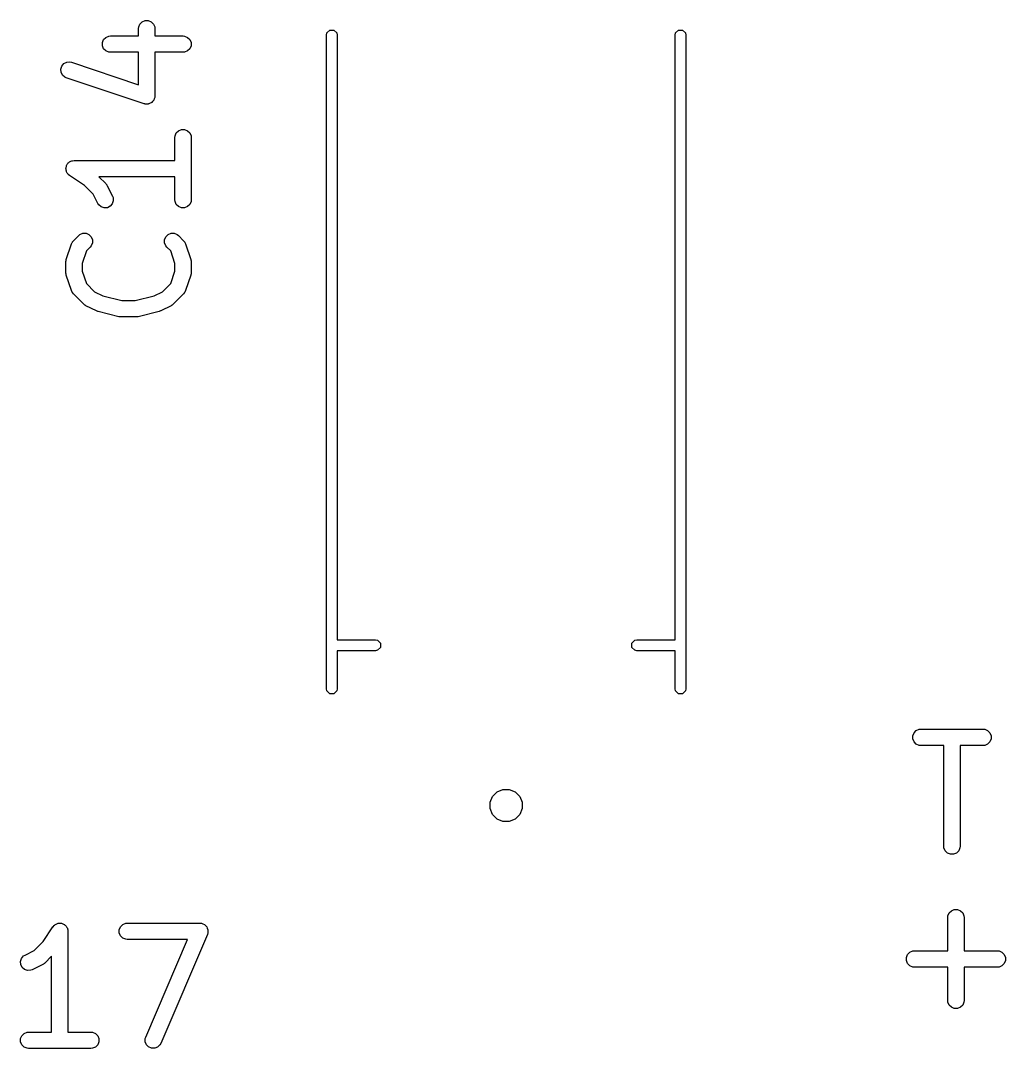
# Model space of a CAD drawing. Header units: inches. Extents: x 1.31 to 5.24, y -7.02 to -1.13.
# Drawn here: x 3.0478 to 3.4036, y -2.035 to -1.6637 of the extents above; entities that cross this region are included whole.
import ezdxf

# ---------------------------------------------------------------- set-up
doc = ezdxf.new("R2010")
doc.units = ezdxf.units.IN
doc.header["$MEASUREMENT"] = 0
doc.layers.add('F.Silkscreen', color=41, linetype='CONTINUOUS', true_color=0xf2eda1)

msp = doc.modelspace()

# ---------------------------------------------------------------- linework, layer by layer
at = {"layer": 'F.Silkscreen', "linetype": 'CONTINUOUS'}
for p, q in [((3.09173, -1.6641), (3.09279, -1.66366)), ((3.09279, -1.66366), (3.09394, -1.66366)), ((3.09394, -1.66366), (3.09501, -1.6641)), ((3.09041, -1.66655), (3.09047, -1.66598)), ((3.09041, -1.66923), (3.09041, -1.66655)), ((3.09047, -1.66598), (3.09091, -1.66491)), ((3.09091, -1.66491), (3.09173, -1.6641)), ((3.09501, -1.6641), (3.09582, -1.66491)), ((3.09582, -1.66491), (3.09626, -1.66598)), ((3.09626, -1.66598), (3.09632, -1.66655)), ((3.09632, -1.66655), (3.09632, -1.66923)), ((3.15842, -1.66814), (3.15948, -1.66708)), ((3.15948, -1.66708), (3.16099, -1.66708)), ((3.16099, -1.66708), (3.16205, -1.66814)), ((3.2844, -1.66814), (3.28547, -1.66708)), ((3.28547, -1.66708), (3.28697, -1.66708)), ((3.28697, -1.66708), (3.28804, -1.66814)), ((3.07735, -1.6716), (3.07779, -1.67054)), ((3.07779, -1.67054), (3.0786, -1.66972)), ((3.0786, -1.66972), (3.07967, -1.66928)), ((3.07967, -1.66928), (3.08024, -1.66923)), ((3.08024, -1.66923), (3.09041, -1.66923)), ((3.09632, -1.66923), (3.10649, -1.66923)), ((3.10649, -1.66923), (3.10706, -1.66928)), ((3.10706, -1.66928), (3.10813, -1.66972)), ((3.10813, -1.66972), (3.10894, -1.67054)), ((3.10894, -1.67054), (3.10938, -1.6716)), ((3.15827, -1.6689), (3.15842, -1.66814)), ((3.15827, -1.90512), (3.15827, -1.6689)), ((3.16205, -1.66814), (3.1622, -1.6689)), ((3.1622, -1.6689), (3.1622, -1.8874)), ((3.28425, -1.6689), (3.2844, -1.66814)), ((3.28425, -1.8874), (3.28425, -1.6689)), ((3.28804, -1.66814), (3.28819, -1.6689)), ((3.28819, -1.6689), (3.28819, -1.90512)), ((3.07735, -1.67275), (3.07735, -1.6716)), ((3.07779, -1.67382), (3.07735, -1.67275)), ((3.0786, -1.67463), (3.07779, -1.67382)), ((3.07967, -1.67507), (3.0786, -1.67463)), ((3.10813, -1.67463), (3.10706, -1.67507)), ((3.10894, -1.67382), (3.10813, -1.67463)), ((3.10938, -1.67275), (3.10894, -1.67382)), ((3.10938, -1.6716), (3.10938, -1.67275)), ((3.08024, -1.67513), (3.07967, -1.67507)), ((3.09041, -1.67513), (3.08024, -1.67513)), ((3.09041, -1.68683), (3.09041, -1.67513)), ((3.10649, -1.67513), (3.09632, -1.67513)), ((3.09632, -1.67513), (3.09632, -1.69093)), ((3.10706, -1.67507), (3.10649, -1.67513)), ((3.06231, -1.68118), (3.06268, -1.68009)), ((3.0624, -1.68233), (3.06231, -1.68118)), ((3.06268, -1.68009), (3.06343, -1.67922)), ((3.06343, -1.67922), (3.06446, -1.6787)), ((3.06446, -1.6787), (3.06561, -1.67862)), ((3.06561, -1.67862), (3.06618, -1.67875)), ((3.06618, -1.67875), (3.09041, -1.68683)), ((3.06291, -1.68336), (3.0624, -1.68233)), ((3.06378, -1.68412), (3.06291, -1.68336)), ((3.06431, -1.68435), (3.06378, -1.68412)), ((3.09243, -1.69373), (3.06431, -1.68435)), ((3.09501, -1.69338), (3.09457, -1.69356)), ((3.09508, -1.69331), (3.09501, -1.69338)), ((3.09518, -1.69326), (3.09508, -1.69331)), ((3.09549, -1.6929), (3.09518, -1.69326)), ((3.09582, -1.69257), (3.09549, -1.6929)), ((3.09586, -1.69247), (3.09582, -1.69257)), ((3.09593, -1.69239), (3.09586, -1.69247)), ((3.09608, -1.69194), (3.09593, -1.69239)), ((3.09626, -1.6915), (3.09608, -1.69194)), ((3.09628, -1.69135), (3.09626, -1.6915)), ((3.0963, -1.6913), (3.09628, -1.69135)), ((3.09632, -1.69093), (3.09629, -1.69122)), ((3.09629, -1.69122), (3.0963, -1.6913)), ((3.09272, -1.69379), (3.09243, -1.69373)), ((3.09279, -1.69382), (3.09272, -1.69379)), ((3.09285, -1.69382), (3.09279, -1.69382)), ((3.093, -1.69386), (3.09285, -1.69382)), ((3.09347, -1.69382), (3.093, -1.69386)), ((3.09394, -1.69382), (3.09347, -1.69382)), ((3.09404, -1.69378), (3.09394, -1.69382)), ((3.09415, -1.69377), (3.09404, -1.69378)), ((3.09457, -1.69356), (3.09415, -1.69377)), ((3.10359, -1.70535), (3.10403, -1.70428)), ((3.10403, -1.70428), (3.10485, -1.70347)), ((3.10485, -1.70347), (3.10591, -1.70303)), ((3.10591, -1.70303), (3.10706, -1.70303)), ((3.10706, -1.70303), (3.10813, -1.70347)), ((3.10813, -1.70347), (3.10894, -1.70428)), ((3.10894, -1.70428), (3.10938, -1.70535)), ((3.10354, -1.70592), (3.10359, -1.70535)), ((3.10354, -1.71422), (3.10354, -1.70592)), ((3.10938, -1.70535), (3.10944, -1.70592)), ((3.10944, -1.70592), (3.10944, -1.72842)), ((3.06455, -1.7158), (3.06466, -1.71553)), ((3.06466, -1.71553), (3.06487, -1.71533)), ((3.06487, -1.71533), (3.06503, -1.71509)), ((3.06503, -1.71509), (3.06527, -1.71492)), ((3.06527, -1.71492), (3.06548, -1.71472)), ((3.06548, -1.71472), (3.06575, -1.71461)), ((3.06575, -1.71461), (3.06599, -1.71445)), ((3.06599, -1.71445), (3.06627, -1.71439)), ((3.06627, -1.71439), (3.06654, -1.71428)), ((3.06654, -1.71428), (3.06711, -1.71422)), ((3.06711, -1.71422), (3.06712, -1.71422)), ((3.06712, -1.71422), (3.06712, -1.71422)), ((3.06712, -1.71422), (3.06712, -1.71422)), ((3.06712, -1.71422), (3.10354, -1.71422)), ((3.06417, -1.71718), (3.06422, -1.71689)), ((3.06422, -1.71746), (3.06417, -1.71718)), ((3.06422, -1.7166), (3.06433, -1.71633)), ((3.06422, -1.71689), (3.06422, -1.7166)), ((3.06422, -1.71775), (3.06422, -1.71746)), ((3.06433, -1.71802), (3.06422, -1.71775)), ((3.06433, -1.71633), (3.06439, -1.71605)), ((3.06439, -1.71831), (3.06433, -1.71802)), ((3.06439, -1.71605), (3.06455, -1.7158)), ((3.06455, -1.71855), (3.06439, -1.71831)), ((3.06466, -1.71881), (3.06455, -1.71855)), ((3.06487, -1.71902), (3.06466, -1.71881)), ((3.06503, -1.71926), (3.06487, -1.71902)), ((3.06548, -1.71963), (3.06503, -1.71926)), ((3.07086, -1.72322), (3.06548, -1.71963)), ((3.06548, -1.71963), (3.06548, -1.71963)), ((3.06548, -1.71963), (3.06548, -1.71963)), ((3.06548, -1.71963), (3.06548, -1.71963)), ((3.10354, -1.72013), (3.07612, -1.72013)), ((3.07612, -1.72013), (3.07858, -1.72258)), ((3.07858, -1.72258), (3.07877, -1.72281)), ((3.07877, -1.72281), (3.07883, -1.72286)), ((3.07883, -1.72286), (3.07888, -1.72295)), ((3.07888, -1.72295), (3.07895, -1.72303)), ((3.07895, -1.72303), (3.07898, -1.7231)), ((3.07898, -1.7231), (3.07913, -1.72335)), ((3.10354, -1.72842), (3.10354, -1.72013)), ((3.07407, -1.72642), (3.07086, -1.72322)), ((3.07573, -1.72974), (3.07407, -1.72642)), ((3.07913, -1.72335), (3.08101, -1.7271)), ((3.07603, -1.73023), (3.07573, -1.72974)), ((3.07691, -1.73099), (3.07603, -1.73023)), ((3.08093, -1.72988), (3.08018, -1.73075)), ((3.0813, -1.72879), (3.08093, -1.72988)), ((3.08101, -1.7271), (3.08122, -1.72764)), ((3.08122, -1.72764), (3.0813, -1.72879)), ((3.10359, -1.729), (3.10354, -1.72842)), ((3.10403, -1.73006), (3.10359, -1.729)), ((3.10485, -1.73088), (3.10403, -1.73006)), ((3.10894, -1.73006), (3.10813, -1.73088)), ((3.10938, -1.729), (3.10894, -1.73006)), ((3.10944, -1.72842), (3.10938, -1.729)), ((3.078, -1.73135), (3.07691, -1.73099)), ((3.07915, -1.73127), (3.078, -1.73135)), ((3.08018, -1.73075), (3.07915, -1.73127)), ((3.10591, -1.73132), (3.10485, -1.73088)), ((3.10706, -1.73132), (3.10591, -1.73132)), ((3.10813, -1.73088), (3.10706, -1.73132)), ((3.06691, -1.74321), (3.06878, -1.74133)), ((3.06878, -1.74133), (3.06923, -1.74096)), ((3.06923, -1.74096), (3.07029, -1.74052)), ((3.07029, -1.74052), (3.07144, -1.74052)), ((3.07144, -1.74052), (3.07251, -1.74096)), ((3.07251, -1.74096), (3.07332, -1.74178)), ((3.10028, -1.74178), (3.1011, -1.74096)), ((3.1011, -1.74096), (3.10216, -1.74052)), ((3.10216, -1.74052), (3.10332, -1.74052)), ((3.10332, -1.74052), (3.10438, -1.74096)), ((3.10438, -1.74096), (3.10483, -1.74133)), ((3.10483, -1.74133), (3.1067, -1.74321)), ((3.06432, -1.74998), (3.06619, -1.74436)), ((3.06619, -1.74436), (3.06643, -1.74383)), ((3.06643, -1.74383), (3.0665, -1.74375)), ((3.0665, -1.74375), (3.06654, -1.74365)), ((3.06654, -1.74365), (3.06691, -1.74321)), ((3.07332, -1.74506), (3.07296, -1.74551)), ((3.07332, -1.74178), (3.07376, -1.74284)), ((3.07376, -1.744), (3.07332, -1.74506)), ((3.07376, -1.74284), (3.07376, -1.744)), ((3.09984, -1.74284), (3.10028, -1.74178)), ((3.09984, -1.744), (3.09984, -1.74284)), ((3.10028, -1.74506), (3.09984, -1.744)), ((3.10065, -1.74551), (3.10028, -1.74506)), ((3.1067, -1.74321), (3.10707, -1.74365)), ((3.10707, -1.74365), (3.10711, -1.74375)), ((3.10711, -1.74375), (3.10718, -1.74383)), ((3.10718, -1.74383), (3.10742, -1.74436)), ((3.10742, -1.74436), (3.10929, -1.74998)), ((3.07157, -1.74689), (3.07007, -1.7514)), ((3.07296, -1.74551), (3.07157, -1.74689)), ((3.10203, -1.74689), (3.10065, -1.74551)), ((3.10354, -1.7514), (3.10203, -1.74689)), ((3.06417, -1.75092), (3.06419, -1.75063)), ((3.06417, -1.75467), (3.06417, -1.75092)), ((3.06419, -1.75055), (3.06421, -1.75045)), ((3.06419, -1.75063), (3.06419, -1.75055)), ((3.06421, -1.75045), (3.06422, -1.75034)), ((3.06422, -1.75034), (3.06425, -1.75027)), ((3.06425, -1.75027), (3.06432, -1.74998)), ((3.07007, -1.7514), (3.07007, -1.75419)), ((3.10354, -1.75419), (3.10354, -1.7514)), ((3.10929, -1.74998), (3.10936, -1.75027)), ((3.10936, -1.75027), (3.10938, -1.75034)), ((3.10938, -1.75034), (3.1094, -1.75045)), ((3.1094, -1.75045), (3.10942, -1.75055)), ((3.10942, -1.75055), (3.10941, -1.75063)), ((3.10941, -1.75063), (3.10944, -1.75092)), ((3.10944, -1.75092), (3.10944, -1.75467)), ((3.06419, -1.75496), (3.06417, -1.75467)), ((3.06419, -1.75504), (3.06419, -1.75496)), ((3.06421, -1.75514), (3.06419, -1.75504)), ((3.06422, -1.75524), (3.06421, -1.75514)), ((3.06425, -1.75532), (3.06422, -1.75524)), ((3.06432, -1.7556), (3.06425, -1.75532)), ((3.06619, -1.76123), (3.06432, -1.7556)), ((3.07007, -1.75419), (3.07157, -1.7587)), ((3.10203, -1.7587), (3.10354, -1.75419)), ((3.10929, -1.7556), (3.10742, -1.76123)), ((3.10936, -1.75532), (3.10929, -1.7556)), ((3.10938, -1.75524), (3.10936, -1.75532)), ((3.1094, -1.75514), (3.10938, -1.75524)), ((3.10942, -1.75504), (3.1094, -1.75514)), ((3.10944, -1.75467), (3.10941, -1.75496)), ((3.10941, -1.75496), (3.10942, -1.75504)), ((3.07157, -1.7587), (3.07449, -1.76162)), ((3.09912, -1.76162), (3.10203, -1.7587)), ((3.06643, -1.76175), (3.06619, -1.76123)), ((3.0665, -1.76183), (3.06643, -1.76175)), ((3.06654, -1.76193), (3.0665, -1.76183)), ((3.06691, -1.76238), (3.06654, -1.76193)), ((3.07066, -1.76613), (3.06691, -1.76238)), ((3.07449, -1.76162), (3.07752, -1.76313)), ((3.07752, -1.76313), (3.08436, -1.76484)), ((3.08925, -1.76484), (3.09608, -1.76313)), ((3.09608, -1.76313), (3.09912, -1.76162)), ((3.1067, -1.76238), (3.10295, -1.76613)), ((3.10707, -1.76193), (3.1067, -1.76238)), ((3.10711, -1.76183), (3.10707, -1.76193)), ((3.10718, -1.76175), (3.10711, -1.76183)), ((3.10742, -1.76123), (3.10718, -1.76175)), ((3.07088, -1.76632), (3.07066, -1.76613)), ((3.07093, -1.76637), (3.07088, -1.76632)), ((3.07102, -1.76643), (3.07093, -1.76637)), ((3.0711, -1.7665), (3.07102, -1.76643)), ((3.07117, -1.76653), (3.0711, -1.7665)), ((3.07142, -1.76668), (3.07117, -1.76653)), ((3.07517, -1.76856), (3.07142, -1.76668)), ((3.08436, -1.76484), (3.08925, -1.76484)), ((3.10219, -1.76668), (3.09844, -1.76856)), ((3.10243, -1.76653), (3.10219, -1.76668)), ((3.10251, -1.7665), (3.10243, -1.76653)), ((3.10259, -1.76643), (3.10251, -1.7665)), ((3.10268, -1.76637), (3.10259, -1.76643)), ((3.10273, -1.76632), (3.10268, -1.76637)), ((3.10295, -1.76613), (3.10273, -1.76632)), ((3.07521, -1.76857), (3.07517, -1.76856)), ((3.07523, -1.76859), (3.07521, -1.76857)), ((3.07547, -1.76867), (3.07523, -1.76859)), ((3.07571, -1.76876), (3.07547, -1.76867)), ((3.07573, -1.76877), (3.07571, -1.76876)), ((3.07578, -1.76878), (3.07573, -1.76877)), ((3.08328, -1.77066), (3.07578, -1.76878)), ((3.08338, -1.77067), (3.08328, -1.77066)), ((3.08342, -1.77069), (3.08338, -1.77067)), ((3.08363, -1.77071), (3.08342, -1.77069)), ((3.08385, -1.77074), (3.08363, -1.77071)), ((3.08389, -1.77073), (3.08385, -1.77074)), ((3.08399, -1.77074), (3.08389, -1.77073)), ((3.08962, -1.77074), (3.08399, -1.77074)), ((3.08972, -1.77073), (3.08962, -1.77074)), ((3.08976, -1.77074), (3.08972, -1.77073)), ((3.08998, -1.77071), (3.08976, -1.77074)), ((3.09019, -1.77069), (3.08998, -1.77071)), ((3.09023, -1.77067), (3.09019, -1.77069)), ((3.09033, -1.77066), (3.09023, -1.77067)), ((3.09783, -1.76878), (3.09033, -1.77066)), ((3.09787, -1.76877), (3.09783, -1.76878)), ((3.09789, -1.76876), (3.09787, -1.76877)), ((3.09813, -1.76867), (3.09789, -1.76876)), ((3.09838, -1.76859), (3.09813, -1.76867)), ((3.09839, -1.76857), (3.09838, -1.76859)), ((3.09844, -1.76856), (3.09839, -1.76857)), ((3.1622, -1.8874), (3.17598, -1.8874)), ((3.17598, -1.8874), (3.17674, -1.88755)), ((3.17674, -1.88755), (3.1778, -1.88862)), ((3.1778, -1.89012), (3.17674, -1.89119)), ((3.1778, -1.88862), (3.1778, -1.89012)), ((3.26865, -1.88862), (3.26972, -1.88755)), ((3.26865, -1.89012), (3.26865, -1.88862)), ((3.26972, -1.89119), (3.26865, -1.89012)), ((3.26972, -1.88755), (3.27047, -1.8874)), ((3.27047, -1.8874), (3.28425, -1.8874)), ((3.17598, -1.89134), (3.1622, -1.89134)), ((3.1622, -1.89134), (3.1622, -1.90512)), ((3.17674, -1.89119), (3.17598, -1.89134)), ((3.27047, -1.89134), (3.26972, -1.89119)), ((3.28425, -1.89134), (3.27047, -1.89134)), ((3.28425, -1.90512), (3.28425, -1.89134)), ((3.15842, -1.90587), (3.15827, -1.90512)), ((3.1622, -1.90512), (3.16205, -1.90587)), ((3.2844, -1.90587), (3.28425, -1.90512)), ((3.28819, -1.90512), (3.28804, -1.90587)), ((3.15948, -1.90694), (3.15842, -1.90587)), ((3.16099, -1.90694), (3.15948, -1.90694)), ((3.16205, -1.90587), (3.16099, -1.90694)), ((3.28547, -1.90694), (3.2844, -1.90587)), ((3.28697, -1.90694), (3.28547, -1.90694)), ((3.28804, -1.90587), (3.28697, -1.90694)), ((3.37141, -1.92018), (3.37248, -1.91973)), ((3.37248, -1.91973), (3.37305, -1.91968)), ((3.37305, -1.91968), (3.39555, -1.91968)), ((3.39555, -1.91968), (3.39613, -1.91973)), ((3.39613, -1.91973), (3.39719, -1.92018)), ((3.37016, -1.92205), (3.3706, -1.92099)), ((3.37016, -1.92321), (3.37016, -1.92205)), ((3.3706, -1.92427), (3.37016, -1.92321)), ((3.3706, -1.92099), (3.37141, -1.92018)), ((3.39719, -1.92018), (3.39801, -1.92099)), ((3.39801, -1.92099), (3.39845, -1.92205)), ((3.39845, -1.92321), (3.39801, -1.92427)), ((3.39845, -1.92205), (3.39845, -1.92321)), ((3.37141, -1.92509), (3.3706, -1.92427)), ((3.37248, -1.92553), (3.37141, -1.92509)), ((3.37305, -1.92558), (3.37248, -1.92553)), ((3.38135, -1.92558), (3.37305, -1.92558)), ((3.38135, -1.962), (3.38135, -1.92558)), ((3.39555, -1.92558), (3.38726, -1.92558)), ((3.38726, -1.92558), (3.38726, -1.962)), ((3.39613, -1.92553), (3.39555, -1.92558)), ((3.39719, -1.92509), (3.39613, -1.92553)), ((3.39801, -1.92427), (3.39719, -1.92509)), ((3.21995, -1.94233), (3.22208, -1.94145)), ((3.22208, -1.94145), (3.22438, -1.94145)), ((3.22438, -1.94145), (3.22651, -1.94233)), ((3.21744, -1.94609), (3.21832, -1.94396)), ((3.21832, -1.94396), (3.21995, -1.94233)), ((3.22651, -1.94233), (3.22814, -1.94396)), ((3.22814, -1.94396), (3.22902, -1.94609)), ((3.21744, -1.9484), (3.21744, -1.94609)), ((3.21832, -1.95053), (3.21744, -1.9484)), ((3.22902, -1.9484), (3.22814, -1.95053)), ((3.22902, -1.94609), (3.22902, -1.9484)), ((3.21995, -1.95215), (3.21832, -1.95053)), ((3.22208, -1.95304), (3.21995, -1.95215)), ((3.22438, -1.95304), (3.22208, -1.95304)), ((3.22651, -1.95215), (3.22438, -1.95304)), ((3.22814, -1.95053), (3.22651, -1.95215)), ((3.38141, -1.96258), (3.38135, -1.962)), ((3.38185, -1.96364), (3.38141, -1.96258)), ((3.38266, -1.96446), (3.38185, -1.96364)), ((3.38373, -1.9649), (3.38266, -1.96446)), ((3.38594, -1.96446), (3.38488, -1.9649)), ((3.38676, -1.96364), (3.38594, -1.96446)), ((3.3872, -1.96258), (3.38676, -1.96364)), ((3.38726, -1.962), (3.3872, -1.96258)), ((3.38488, -1.9649), (3.38373, -1.9649)), ((3.38284, -1.98714), (3.38328, -1.98607)), ((3.38328, -1.98607), (3.3841, -1.98526)), ((3.3841, -1.98526), (3.38516, -1.98482)), ((3.38516, -1.98482), (3.38631, -1.98482)), ((3.38631, -1.98482), (3.38738, -1.98526)), ((3.38738, -1.98526), (3.38819, -1.98607)), ((3.38819, -1.98607), (3.38863, -1.98714)), ((3.05987, -1.99062), (3.06011, -1.99046)), ((3.06011, -1.99046), (3.06032, -1.99025)), ((3.06032, -1.99025), (3.06059, -1.99014)), ((3.06059, -1.99014), (3.06083, -1.98998)), ((3.06083, -1.98998), (3.06111, -1.98993)), ((3.06111, -1.98993), (3.06138, -1.98981)), ((3.06138, -1.98981), (3.06167, -1.98981)), ((3.06167, -1.98981), (3.06196, -1.98976)), ((3.06196, -1.98976), (3.06224, -1.98981)), ((3.06224, -1.98981), (3.06254, -1.98981)), ((3.06254, -1.98981), (3.0628, -1.98992)), ((3.0628, -1.98992), (3.06309, -1.98998)), ((3.06309, -1.98998), (3.06333, -1.99014)), ((3.06333, -1.99014), (3.0636, -1.99025)), ((3.0636, -1.99025), (3.06381, -1.99046)), ((3.06381, -1.99046), (3.06405, -1.99062)), ((3.08388, -1.99107), (3.08469, -1.99025)), ((3.08469, -1.99025), (3.08576, -1.98981)), ((3.08576, -1.98981), (3.08633, -1.98976)), ((3.08633, -1.98976), (3.11258, -1.98976)), ((3.11258, -1.98976), (3.11316, -1.98981)), ((3.11316, -1.98981), (3.11317, -1.98982)), ((3.11317, -1.98982), (3.11319, -1.98982)), ((3.11319, -1.98982), (3.1137, -1.99004)), ((3.1137, -1.99004), (3.11422, -1.99025)), ((3.11422, -1.99025), (3.11423, -1.99027)), ((3.11423, -1.99027), (3.11425, -1.99027)), ((3.11425, -1.99027), (3.11464, -1.99067)), ((3.38278, -1.98771), (3.38284, -1.98714)), ((3.38278, -1.99976), (3.38278, -1.98771)), ((3.38863, -1.98714), (3.38869, -1.98771)), ((3.38869, -1.98771), (3.38869, -1.99976)), ((3.05592, -1.99645), (3.0595, -1.99107)), ((3.0595, -1.99107), (3.05951, -1.99107)), ((3.05951, -1.99107), (3.05987, -1.99062)), ((3.05951, -1.99107), (3.05951, -1.99107)), ((3.05951, -1.99107), (3.05951, -1.99107)), ((3.06405, -1.99062), (3.06421, -1.99086)), ((3.06421, -1.99086), (3.06442, -1.99107)), ((3.06442, -1.99107), (3.06453, -1.99134)), ((3.06453, -1.99134), (3.06469, -1.99158)), ((3.06469, -1.99158), (3.06475, -1.99186)), ((3.06475, -1.99186), (3.06486, -1.99213)), ((3.06486, -1.99213), (3.06491, -1.9927)), ((3.06491, -1.9927), (3.06491, -1.99271)), ((3.06491, -1.99271), (3.06491, -1.99271)), ((3.06491, -1.99271), (3.06491, -1.99271)), ((3.06491, -1.99271), (3.06491, -2.02913)), ((3.08344, -1.99213), (3.08388, -1.99107)), ((3.08344, -1.99329), (3.08344, -1.99213)), ((3.08388, -1.99435), (3.08344, -1.99329)), ((3.11529, -1.99387), (3.09842, -2.03324)), ((3.11464, -1.99067), (3.11503, -1.99107)), ((3.11503, -1.99107), (3.11504, -1.99109)), ((3.11504, -1.99109), (3.11505, -1.9911)), ((3.11505, -1.9911), (3.11526, -1.99162)), ((3.11526, -1.99162), (3.11548, -1.99213)), ((3.11547, -1.99332), (3.11529, -1.99387)), ((3.11548, -1.99329), (3.11547, -1.9933)), ((3.11547, -1.9933), (3.11547, -1.99332)), ((3.11548, -1.99213), (3.11548, -1.99215)), ((3.11548, -1.99215), (3.11548, -1.99217)), ((3.11548, -1.99217), (3.11548, -1.99273)), ((3.11548, -1.99273), (3.11548, -1.99329)), ((3.05271, -1.99966), (3.05592, -1.99645)), ((3.08469, -1.99516), (3.08388, -1.99435)), ((3.08576, -1.99561), (3.08469, -1.99516)), ((3.08633, -1.99566), (3.08576, -1.99561)), ((3.1081, -1.99566), (3.08633, -1.99566)), ((3.09299, -2.03092), (3.1081, -1.99566)), ((3.04815, -2.0025), (3.0489, -2.00163)), ((3.0489, -2.00163), (3.04939, -2.00132)), ((3.04939, -2.00132), (3.05271, -1.99966)), ((3.36784, -2.00214), (3.36828, -2.00107)), ((3.36828, -2.00107), (3.3691, -2.00026)), ((3.3691, -2.00026), (3.37016, -1.99982)), ((3.37016, -1.99982), (3.37074, -1.99976)), ((3.37074, -1.99976), (3.38278, -1.99976)), ((3.38869, -1.99976), (3.40074, -1.99976)), ((3.40074, -1.99976), (3.40131, -1.99982)), ((3.40131, -1.99982), (3.40238, -2.00026)), ((3.40238, -2.00026), (3.40319, -2.00107)), ((3.40319, -2.00107), (3.40363, -2.00214)), ((3.04778, -2.00359), (3.04815, -2.0025)), ((3.04786, -2.00474), (3.04778, -2.00359)), ((3.04838, -2.00577), (3.04786, -2.00474)), ((3.05578, -2.00472), (3.05203, -2.0066)), ((3.05603, -2.00457), (3.05578, -2.00472)), ((3.0561, -2.00454), (3.05603, -2.00457)), ((3.05618, -2.00447), (3.0561, -2.00454)), ((3.05627, -2.00442), (3.05618, -2.00447)), ((3.05632, -2.00436), (3.05627, -2.00442)), ((3.05655, -2.00417), (3.05632, -2.00436)), ((3.05901, -2.00171), (3.05655, -2.00417)), ((3.05901, -2.02913), (3.05901, -2.00171)), ((3.36784, -2.00329), (3.36784, -2.00214)), ((3.36828, -2.00435), (3.36784, -2.00329)), ((3.3691, -2.00517), (3.36828, -2.00435)), ((3.37016, -2.00561), (3.3691, -2.00517)), ((3.40238, -2.00517), (3.40131, -2.00561)), ((3.40319, -2.00435), (3.40238, -2.00517)), ((3.40363, -2.00329), (3.40319, -2.00435)), ((3.40363, -2.00214), (3.40363, -2.00329)), ((3.04925, -2.00652), (3.04838, -2.00577)), ((3.05034, -2.00689), (3.04925, -2.00652)), ((3.05149, -2.00681), (3.05034, -2.00689)), ((3.05203, -2.0066), (3.05149, -2.00681)), ((3.37074, -2.00566), (3.37016, -2.00561)), ((3.38278, -2.00566), (3.37074, -2.00566)), ((3.38278, -2.01771), (3.38278, -2.00566)), ((3.40074, -2.00566), (3.38869, -2.00566)), ((3.38869, -2.00566), (3.38869, -2.01771)), ((3.40131, -2.00561), (3.40074, -2.00566)), ((3.38284, -2.01829), (3.38278, -2.01771)), ((3.38328, -2.01935), (3.38284, -2.01829)), ((3.3841, -2.02016), (3.38328, -2.01935)), ((3.38516, -2.02061), (3.3841, -2.02016)), ((3.38738, -2.02016), (3.38631, -2.02061)), ((3.38819, -2.01935), (3.38738, -2.02016)), ((3.38863, -2.01829), (3.38819, -2.01935)), ((3.38869, -2.01771), (3.38863, -2.01829)), ((3.38631, -2.02061), (3.38516, -2.02061)), ((3.04782, -2.0315), (3.04826, -2.03044)), ((3.04826, -2.03044), (3.04907, -2.02962)), ((3.04907, -2.02962), (3.05014, -2.02918)), ((3.05014, -2.02918), (3.05071, -2.02913)), ((3.05071, -2.02913), (3.05901, -2.02913)), ((3.06491, -2.02913), (3.07321, -2.02913)), ((3.07321, -2.02913), (3.07379, -2.02918)), ((3.07379, -2.02918), (3.07485, -2.02962)), ((3.07485, -2.02962), (3.07566, -2.03044)), ((3.07566, -2.03044), (3.07611, -2.0315)), ((3.09282, -2.03147), (3.09299, -2.03092)), ((3.04782, -2.03266), (3.04782, -2.0315)), ((3.04826, -2.03372), (3.04782, -2.03266)), ((3.04907, -2.03453), (3.04826, -2.03372)), ((3.05014, -2.03498), (3.04907, -2.03453)), ((3.05071, -2.03503), (3.05014, -2.03498)), ((3.07321, -2.03503), (3.05071, -2.03503)), ((3.07379, -2.03498), (3.07321, -2.03503)), ((3.07485, -2.03453), (3.07379, -2.03498)), ((3.07566, -2.03372), (3.07485, -2.03453)), ((3.07611, -2.03266), (3.07566, -2.03372)), ((3.07611, -2.0315), (3.07611, -2.03266)), ((3.0928, -2.03262), (3.09282, -2.03147)), ((3.09323, -2.03369), (3.0928, -2.03262)), ((3.09404, -2.03451), (3.09323, -2.03369)), ((3.0951, -2.03497), (3.09404, -2.03451)), ((3.09625, -2.03498), (3.0951, -2.03497)), ((3.09732, -2.03455), (3.09625, -2.03498)), ((3.09814, -2.03375), (3.09732, -2.03455)), ((3.09842, -2.03324), (3.09814, -2.03375))]:
    msp.add_line(p, q, dxfattribs=at)

doc.saveas('drawing.dxf')
